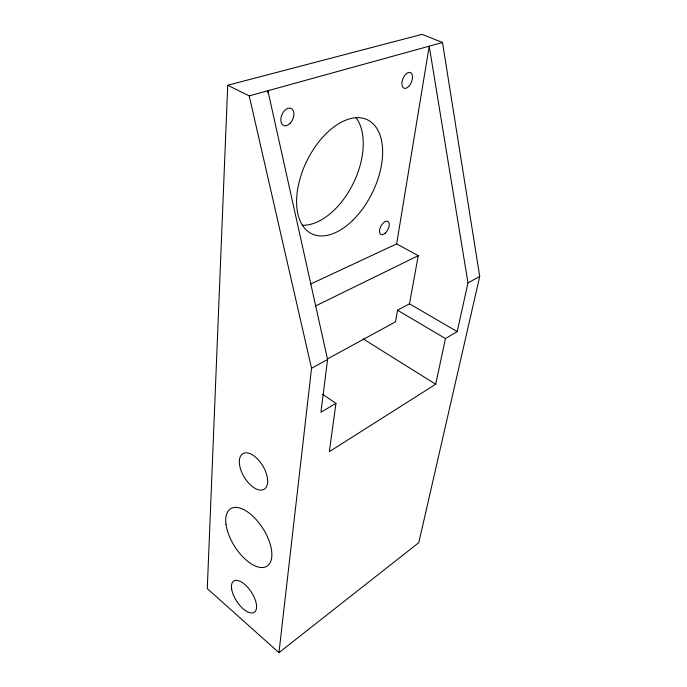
<?xml version="1.0" encoding="UTF-8"?>
<svg xmlns="http://www.w3.org/2000/svg" width="687" height="687" viewBox="0 0 687 687"><rect width="100%" height="100%" fill="white"/><g stroke="black" fill="none" stroke-linecap="round" stroke-linejoin="round"><path stroke-width="1.03" d="M227.723 85.24L207.285 588.596L278.956 652.65L418.804 542.644L479.715 276.466L442.505 42.508L422.033 34.35L227.723 85.24L249.218 95.905L442.505 42.508M267.775 92.874L267.913 90.736L327.579 359.507L320.923 412.252L335.952 403.355L322.692 394.312M278.956 652.65L311.546 368.258L249.218 95.905M335.952 403.355L329.322 451.668L435.695 384.231L445.451 338.545L457.198 331.589L467.976 282.881L429.22 46.175L396.639 243.885L310.438 284.143M396.639 243.885L418.237 255.693L409.495 303.834L397.533 310.232L395.523 321.834L327.407 358.957M311.546 368.258L327.579 359.507M467.976 282.881L479.715 276.466M315.153 306.153L418.237 255.693M409.495 303.834L457.198 331.589M397.533 310.232L445.451 338.545M363.191 338.923L435.695 384.231M355.935 117.477A62.569 37.081 -64.2 0 1 353.015 183.918A62.569 37.081 -64.2 0 1 302.237 225.259M226.014 524.379A34.015 16.746 57.6 0 0 263.31 567.471A34.015 16.746 57.6 0 0 257.015 520.514A34.015 16.746 57.6 0 0 226.014 524.379M352.757 220.321A63.427 36.394 -63.8 0 0 368.524 120.38A63.427 36.394 -63.8 0 0 297.565 189.767A63.427 36.394 -63.8 0 0 352.757 220.321M385.304 233.091A7.437 3.882 -62 0 0 388.129 221.497A7.437 3.882 -62 0 0 379.791 229.175A7.437 3.882 -62 0 0 385.304 233.091M408.671 86.459A8.467 4.577 -67.9 0 0 410.843 72.796A8.467 4.577 -67.9 0 0 402.024 81.908A8.467 4.577 -67.9 0 0 408.671 86.459M289.974 123.454A9.309 5.891 -66.7 0 0 291.262 108.477A9.309 5.891 -66.7 0 0 280.863 118.842A9.309 5.891 -66.7 0 0 289.974 123.454M231.648 588.982A18.686 8.63 56.6 0 0 252.086 612.959A18.686 8.63 56.6 0 0 248.316 588.029A18.686 8.63 56.6 0 0 231.648 588.982M239.531 464.532A20.722 10.88 59.1 0 0 262.477 489.925A20.722 10.88 59.1 0 0 258.458 459.955A20.722 10.88 59.1 0 0 239.531 464.532"/></g></svg>
